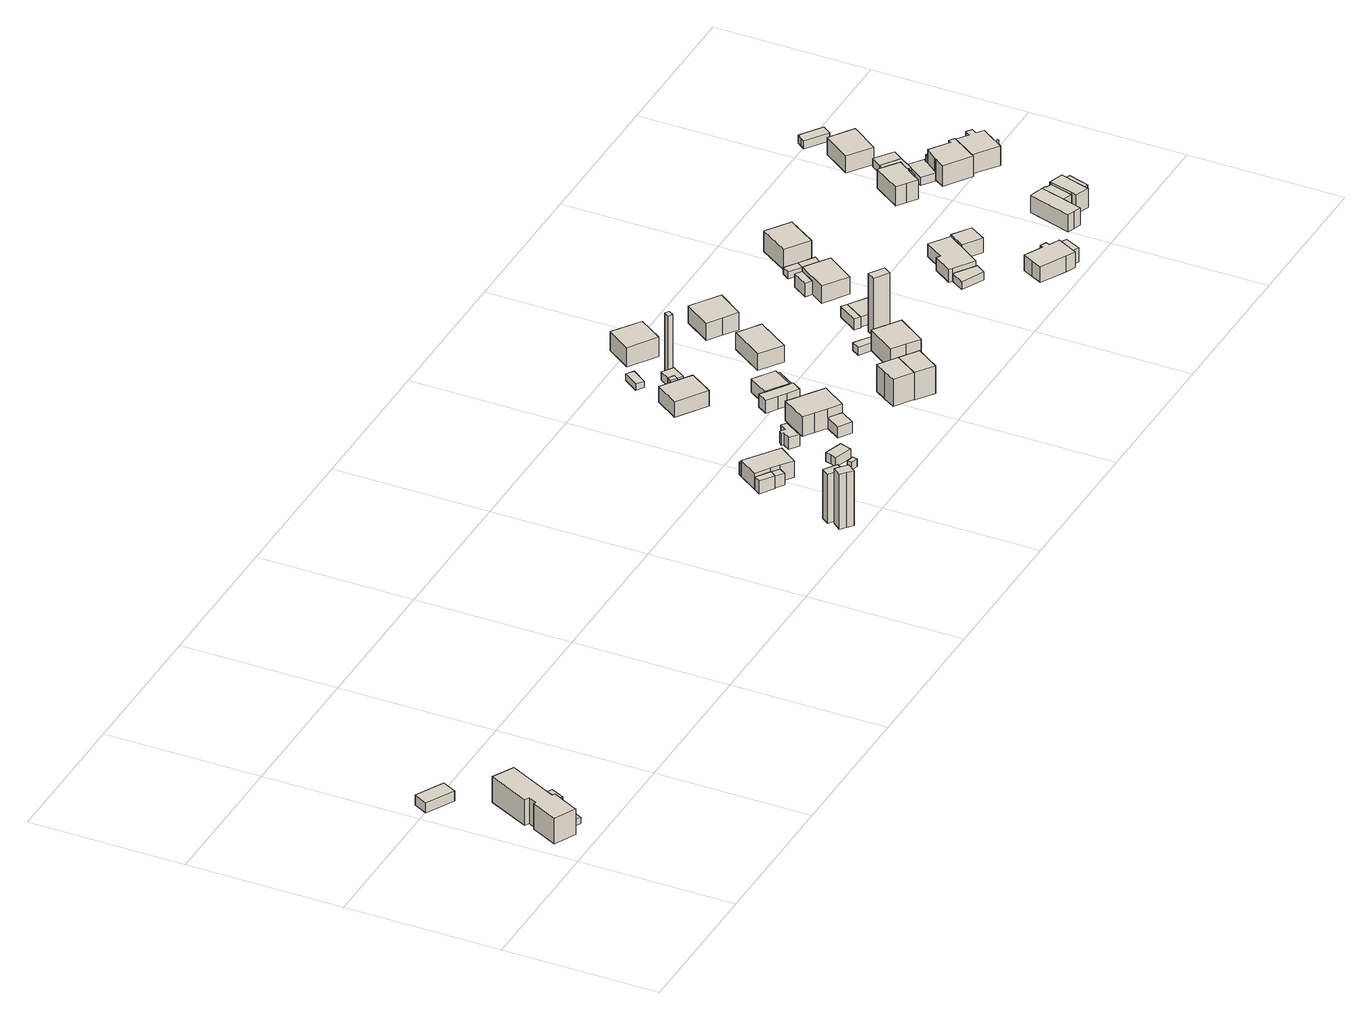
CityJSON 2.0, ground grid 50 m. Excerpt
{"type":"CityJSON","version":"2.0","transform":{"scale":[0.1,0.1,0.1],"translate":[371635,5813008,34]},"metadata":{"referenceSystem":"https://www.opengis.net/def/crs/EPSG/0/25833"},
"CityObjects":{
"building1":{"type":"Building","attributes":{"Gemeindeschluessel":"11000005","BezugspunktDach":"2200","function":"31001_2074","measuredHeight":2.04,"storeysAboveGround":1},"address":[{"country":"Germany","locality":"Berlin","thoroughfareNumber":"111 (6)","thoroughfareName":"Krampnitzer Weg"}],"geometry":[{"type":"Solid","lod":"1","boundaries":[[[[0,1,2,3]],[[4,5,6,7]],[[4,7,3,2]],[[5,4,2,1]],[[6,5,1,0]],[[7,6,0,3]]]]}]},
"building2":{"type":"Building","attributes":{"Gemeindeschluessel":"11000005","BezugspunktDach":"2200","function":"31001_2074","measuredHeight":4.24,"storeysAboveGround":1},"address":[{"country":"Germany","locality":"Berlin","thoroughfareNumber":"111 (7)","thoroughfareName":"Krampnitzer Weg"}],"geometry":[{"type":"Solid","lod":"1","boundaries":[[[[8,9,10,11]],[[12,13,14,15]],[[12,15,11,10]],[[13,12,10,9]],[[14,13,9,8]],[[15,14,8,11]]]]}]},
"building3":{"type":"Building","attributes":{"Gemeindeschluessel":"11000005","BezugspunktDach":"2200","function":"31001_2074","measuredHeight":8.88,"storeysAboveGround":2},"address":[{"country":"Germany","locality":"Berlin","thoroughfareNumber":"111 (4)","thoroughfareName":"Krampnitzer Weg"}],"geometry":[{"type":"Solid","lod":"1","boundaries":[[[[16,17,18,19,20,21,22,23,24,25,26,27,28]],[[29,30,31,32,33,34,35,36,37,38,39,40,41]],[[29,41,28,27]],[[30,29,27,26]],[[31,30,26,25]],[[32,31,25,24]],[[33,32,24,23]],[[34,33,23,22]],[[35,34,22,21]],[[36,35,21,20]],[[37,36,20,19]],[[38,37,19,18]],[[39,38,18,17]],[[40,39,17,16]],[[41,40,16,28]]]]}]},
"building4":{"type":"Building","attributes":{"Gemeindeschluessel":"11000005","BezugspunktDach":"2200","function":"31001_2074","measuredHeight":4.61,"storeysAboveGround":1},"address":[{"country":"Germany","locality":"Berlin","thoroughfareNumber":"111 (5)","thoroughfareName":"Krampnitzer Weg"}],"geometry":[{"type":"Solid","lod":"1","boundaries":[[[[42,43,44,45,46,47]],[[48,49,5,4,50,51]],[[48,51,47,46]],[[49,48,46,45]],[[5,49,45,44]],[[4,5,44,43]],[[50,4,43,42]],[[51,50,42,47]]]]}]},
"building5":{"type":"Building","attributes":{"Gemeindeschluessel":"11000005","BezugspunktDach":"2200","function":"51009_1611","measuredHeight":19.29,"storeysAboveGround":0},"address":[{"country":"Germany","locality":"Berlin"}],"geometry":[{"type":"Solid","lod":"1","boundaries":[[[[52,53,54,55,56,57]],[[58,59,60,61,62,63]],[[58,63,57,56]],[[59,58,56,55]],[[60,59,55,54]],[[61,60,54,53]],[[62,61,53,52]],[[63,62,52,57]]]]}]},
"building6":{"type":"Building","attributes":{"Gemeindeschluessel":"11000005","BezugspunktDach":"2200","function":"31001_2463","measuredHeight":16.76,"storeysAboveGround":1},"address":[{"country":"Germany","locality":"Berlin","thoroughfareNumber":"26D (1)","thoroughfareName":"Schauensteiner Weg"}],"geometry":[{"type":"Solid","lod":"1","boundaries":[[[[64,65,66,67]],[[68,69,70,71]],[[68,71,67,66]],[[69,68,66,65]],[[70,69,65,64]],[[71,70,64,67]]]]}]},
"building7":{"type":"Building","attributes":{"Gemeindeschluessel":"11000005","BezugspunktDach":"2200","function":"51009_1610","measuredHeight":4.07,"storeysAboveGround":0},"address":[{"country":"Germany","locality":"Berlin"}],"geometry":[{"type":"Solid","lod":"1","boundaries":[[[[72,73,74,75]],[[76,77,78,79]],[[76,79,75,74]],[[77,76,74,73]],[[78,77,73,72]],[[79,78,72,75]]]]}]},
"building8":{"type":"Building","attributes":{"Gemeindeschluessel":"11000005","function":"31001_1010"},"address":[{"country":"Germany","locality":"Berlin","thoroughfareNumber":"26D","thoroughfareName":"Schauensteiner Weg"}],"children":["building8-1","building8-2","building8-3"]},
"building8-1":{"type":"BuildingPart","attributes":{"BezugspunktDach":"2200","measuredHeight":6.66,"storeysAboveGround":1},"parents":["building8"],"geometry":[{"type":"MultiSurface","lod":"1","boundaries":[[[80,81,82,83,84,85,86]],[[87,88,89,90,91,92,93]],[[87,93,86,85]],[[94,95,85,84]],[[89,88,84,83]],[[90,89,83,82]],[[91,90,82,81]],[[92,91,81,80]],[[96,97,98,92,80,86]],[[99,88,87,95,94]],[[93,92,98,97,96]]]}]},
"building8-2":{"type":"BuildingPart","attributes":{"BezugspunktDach":"2200","measuredHeight":4.37,"storeysAboveGround":1},"parents":["building8"],"geometry":[{"type":"Solid","lod":"1","boundaries":[[[[94,100,101,95]],[[102,103,88,87]],[[102,87,95,101]],[[103,102,101,100]],[[88,103,100,94]],[[95,87,88,94]]]]}]},
"building8-3":{"type":"BuildingPart","attributes":{"BezugspunktDach":"2200","measuredHeight":4.37,"storeysAboveGround":1},"parents":["building8"],"geometry":[{"type":"MultiSurface","lod":"1","boundaries":[[[104,98,97,105]],[[93,92,106,107]],[[93,107,105,97]],[[106,92,98,104]],[[107,106,104,105]],[[108,92,93,97,98]]]}]},
"building9":{"type":"Building","attributes":{"Gemeindeschluessel":"11000005","BezugspunktDach":"2200","function":"31001_1000","measuredHeight":2.51,"storeysAboveGround":1},"address":[{"country":"Germany","locality":"Berlin","thoroughfareNumber":"22 (3)","thoroughfareName":"Wublitzweg"}],"geometry":[{"type":"Solid","lod":"1","boundaries":[[[[109,110,111,112]],[[113,114,115,116]],[[113,116,112,111]],[[114,113,111,110]],[[115,114,110,109]],[[116,115,109,112]]]]}]},
"building10":{"type":"Building","attributes":{"Gemeindeschluessel":"11000005","BezugspunktDach":"2200","function":"31001_2463","measuredHeight":3.26,"storeysAboveGround":1},"address":[{"country":"Germany","locality":"Berlin","thoroughfareNumber":"18 (1)","thoroughfareName":"Wublitzweg"}],"geometry":[{"type":"Solid","lod":"1","boundaries":[[[[117,118,119,120,121,122]],[[123,124,125,126,127,128]],[[123,128,122,121]],[[124,123,121,120]],[[125,124,120,119]],[[126,125,119,118]],[[127,126,118,117]],[[128,127,117,122]]]]}]},
"building11":{"type":"Building","attributes":{"Gemeindeschluessel":"11000005","BezugspunktDach":"2200","function":"31001_1000","measuredHeight":4.08,"storeysAboveGround":1},"address":[{"country":"Germany","locality":"Berlin","thoroughfareNumber":"18 (2)","thoroughfareName":"Wublitzweg"}],"geometry":[{"type":"Solid","lod":"1","boundaries":[[[[129,130,131,132,133,134,135,136,137,138]],[[139,140,141,142,143,144,145,146,147,148]],[[139,148,138,137]],[[140,139,137,136]],[[141,140,136,135]],[[142,141,135,134]],[[143,142,134,133]],[[144,143,133,132]],[[145,144,132,131]],[[146,145,131,130]],[[147,146,130,129]],[[148,147,129,138]]]]}]},
"building12":{"type":"Building","attributes":{"Gemeindeschluessel":"11000005","function":"31001_1010"},"address":[{"country":"Germany","locality":"Berlin","thoroughfareNumber":"18","thoroughfareName":"Wublitzweg"}],"children":["building12-1","building12-2"]},
"building12-1":{"type":"BuildingPart","attributes":{"BezugspunktDach":"2200","measuredHeight":6.77,"storeysAboveGround":1},"parents":["building12"],"geometry":[{"type":"MultiSurface","lod":"1","boundaries":[[[149,150,151,152,153,154,155,156,157]],[[158,159,160,161,162,163,164,165,166]],[[158,166,157,156]],[[159,158,156,155]],[[160,159,155,154]],[[161,160,154,153]],[[162,161,153,152]],[[163,162,152,151]],[[167,168,169,151,150]],[[165,164,150,149]],[[166,165,149,157]],[[164,170,168,167]],[[170,163,169,168]]]}]},
"building12-2":{"type":"BuildingPart","attributes":{"BezugspunktDach":"2200","measuredHeight":4.18,"storeysAboveGround":1},"parents":["building12"],"geometry":[{"type":"Solid","lod":"1","boundaries":[[[[171,169,168,167,172]],[[164,170,163,173,174]],[[164,174,172,167]],[[173,163,169,171]],[[174,173,171,172]],[[170,164,167,168]],[[163,170,168,169]]]]}]},
"building13":{"type":"Building","attributes":{"Gemeindeschluessel":"11000005","BezugspunktDach":"2200","function":"51009_1611","measuredHeight":3,"storeysAboveGround":0},"address":[{"country":"Germany","locality":"Berlin"}],"geometry":[{"type":"Solid","lod":"1","boundaries":[[[[175,176,177,178,179]],[[180,181,182,183,184]],[[180,184,179,178]],[[181,180,178,177]],[[182,181,177,176]],[[183,182,176,175]],[[184,183,175,179]]]]}]},
"building14":{"type":"Building","attributes":{"Gemeindeschluessel":"11000005","BezugspunktDach":"2200","function":"31001_1010","measuredHeight":6.33,"storeysAboveGround":1},"address":[{"country":"Germany","locality":"Berlin","thoroughfareNumber":"26E","thoroughfareName":"Schauensteiner Weg"}],"geometry":[{"type":"Solid","lod":"1","boundaries":[[[[185,186,187,188]],[[189,190,191,192]],[[189,192,188,187]],[[190,189,187,186]],[[191,190,186,185]],[[192,191,185,188]]]]}]},
"building15":{"type":"Building","attributes":{"Gemeindeschluessel":"11000005","function":"31001_1010"},"address":[{"country":"Germany","locality":"Berlin","thoroughfareNumber":"16A","thoroughfareName":"Wublitzweg"}],"children":["building15-1","building15-2"]},
"building15-1":{"type":"BuildingPart","attributes":{"BezugspunktDach":"2200","measuredHeight":5.66,"storeysAboveGround":1},"parents":["building15"],"geometry":[{"type":"MultiSurface","lod":"1","boundaries":[[[193,194,195,196,197]],[[198,199,200,201,202]],[[198,202,197,196]],[[199,198,196,195]],[[200,199,195,194]],[[203,204,205,200,194,193]],[[206,207,208,207,203,201,193,197]],[[201,209,204,203]],[[209,200,205,204]],[[202,208,207,206]],[[201,203,207,208,210]]]}]},
"building15-2":{"type":"BuildingPart","attributes":{"BezugspunktDach":"2200","measuredHeight":5.5,"storeysAboveGround":1},"parents":["building15"],"geometry":[{"type":"MultiSurface","lod":"1","boundaries":[[[211,212,213,214,205,204,207,215,216]],[[217,208,209,200,218,219,220,221,222]],[[217,222,216,215]],[[217,215,206,202]],[[218,200,205,214]],[[219,218,214,213]],[[220,219,213,212]],[[221,220,212,211]],[[222,221,211,216]],[[208,202,206,207]],[[209,201,203,204]],[[208,207,203,201]],[[200,223,209,204,205]]]}]},
"building16":{"type":"Building","attributes":{"Gemeindeschluessel":"11000005","BezugspunktDach":"2200","function":"31001_2463","measuredHeight":2.2,"storeysAboveGround":1},"address":[{"country":"Germany","locality":"Berlin","thoroughfareNumber":"26E (3)","thoroughfareName":"Schauensteiner Weg"}],"geometry":[{"type":"Solid","lod":"1","boundaries":[[[[224,225,226,227]],[[228,229,230,231]],[[228,231,227,226]],[[229,228,226,225]],[[230,229,225,224]],[[231,230,224,227]]]]}]},
"building17":{"type":"Building","attributes":{"Gemeindeschluessel":"11000005","BezugspunktDach":"2200","function":"51009_1610","measuredHeight":2.77,"storeysAboveGround":0},"address":[{"country":"Germany","locality":"Berlin"}],"geometry":[{"type":"Solid","lod":"1","boundaries":[[[[232,233,234,235,236,237]],[[238,239,240,241,242,243]],[[238,243,237,236]],[[239,238,236,235]],[[240,239,235,234]],[[241,240,234,233]],[[242,241,233,232]],[[243,242,232,237]]]]}]},
"building18":{"type":"Building","attributes":{"Gemeindeschluessel":"11000005","BezugspunktDach":"2200","function":"51009_1610","measuredHeight":3.6,"storeysAboveGround":0},"address":[{"country":"Germany","locality":"Berlin"}],"geometry":[{"type":"Solid","lod":"1","boundaries":[[[[244,245,246,247]],[[199,248,218,200]],[[199,200,247,246]],[[248,199,246,245]],[[218,248,245,244]],[[200,218,244,247]]]]}]},
"building19":{"type":"Building","attributes":{"Gemeindeschluessel":"11000005","BezugspunktDach":"2200","function":"31001_1000","measuredHeight":2.81,"storeysAboveGround":1},"address":[{"country":"Germany","locality":"Berlin","thoroughfareNumber":"26E (1)","thoroughfareName":"Schauensteiner Weg"}],"geometry":[{"type":"Solid","lod":"1","boundaries":[[[[235,234,249,250,251,252,253,236]],[[254,255,256,257,258,240,239,238]],[[254,238,236,253]],[[255,254,253,252]],[[256,255,252,251]],[[257,256,251,250]],[[258,257,250,249]],[[240,258,249,234]],[[239,240,234,235]],[[238,239,235,236]]]]}]},
"building20":{"type":"Building","attributes":{"Gemeindeschluessel":"11000005","BezugspunktDach":"2200","function":"31001_1010","measuredHeight":11.11,"storeysAboveGround":2},"address":[{"country":"Germany","locality":"Berlin","thoroughfareNumber":"18B","thoroughfareName":"Wublitzweg"}],"geometry":[{"type":"Solid","lod":"1","boundaries":[[[[259,260,261,262,263,264]],[[265,266,267,268,269,270]],[[265,270,264,263]],[[266,265,263,262]],[[267,266,262,261]],[[268,267,261,260]],[[269,268,260,259]],[[270,269,259,264]]]]}]},
"building21":{"type":"Building","attributes":{"Gemeindeschluessel":"11000005","BezugspunktDach":"2200","function":"31001_1000","measuredHeight":21.17,"storeysAboveGround":1},"address":[{"country":"Germany","locality":"Berlin","thoroughfareNumber":"26E (2)","thoroughfareName":"Schauensteiner Weg"}],"geometry":[{"type":"Solid","lod":"1","boundaries":[[[[271,272,273,274]],[[275,276,256,255]],[[275,255,274,273]],[[276,275,273,272]],[[256,276,272,271]],[[255,256,271,274]]]]}]},
"building22":{"type":"Building","attributes":{"Gemeindeschluessel":"11000005","BezugspunktDach":"2200","function":"31001_1010","measuredHeight":11.18,"storeysAboveGround":2},"address":[{"country":"Germany","locality":"Berlin","thoroughfareNumber":"18A","thoroughfareName":"Wublitzweg"}],"geometry":[{"type":"Solid","lod":"1","boundaries":[[[[277,278,279,261,259]],[[280,281,282,283,284]],[[280,284,259,261]],[[281,280,261,279]],[[282,281,279,278]],[[283,282,278,277]],[[284,283,277,259]]]]}]},
"building23":{"type":"Building","attributes":{"Gemeindeschluessel":"11000005","BezugspunktDach":"2200","function":"31001_1010","measuredHeight":8.99,"storeysAboveGround":1},"address":[{"country":"Germany","locality":"Berlin","thoroughfareNumber":"12B","thoroughfareName":"Wublitzweg"}],"geometry":[{"type":"Solid","lod":"1","boundaries":[[[[285,286,287,288,289]],[[290,291,292,293,294]],[[290,294,289,288]],[[291,290,288,287]],[[292,291,287,286]],[[293,292,286,285]],[[294,293,285,289]]]]}]},
"building24":{"type":"Building","attributes":{"Gemeindeschluessel":"11000005","BezugspunktDach":"2200","function":"31001_1010","measuredHeight":8.12,"storeysAboveGround":1},"address":[{"country":"Germany","locality":"Berlin","thoroughfareNumber":"14A","thoroughfareName":"Wublitzweg"}],"geometry":[{"type":"Solid","lod":"1","boundaries":[[[[295,296,297,298,299]],[[300,301,302,303,304]],[[300,304,299,298]],[[301,300,298,297]],[[302,301,297,296]],[[303,302,296,295]],[[304,303,295,299]]]]}]},
"building25":{"type":"Building","attributes":{"Gemeindeschluessel":"11000005","BezugspunktDach":"2200","function":"31001_1010","measuredHeight":9.14,"storeysAboveGround":1},"address":[{"country":"Germany","locality":"Berlin","thoroughfareNumber":"16","thoroughfareName":"Wublitzweg"}],"geometry":[{"type":"Solid","lod":"1","boundaries":[[[[305,306,307,308,309,310,311]],[[312,313,314,315,316,317,318]],[[312,318,311,310]],[[313,312,310,309]],[[314,313,309,308]],[[315,314,308,307]],[[316,315,307,306]],[[317,316,306,305]],[[318,317,305,311]]]]}]},
"building26":{"type":"Building","attributes":{"Gemeindeschluessel":"11000005","BezugspunktDach":"2200","function":"31001_2463","measuredHeight":2.73,"storeysAboveGround":1},"address":[{"country":"Germany","locality":"Berlin","thoroughfareNumber":"16 (1)","thoroughfareName":"Wublitzweg"}],"geometry":[{"type":"Solid","lod":"1","boundaries":[[[[319,320,321,322,323]],[[324,325,326,327,328]],[[324,328,323,322]],[[325,324,322,321]],[[326,325,321,320]],[[327,326,320,319]],[[328,327,319,323]]]]}]},
"building27":{"type":"Building","attributes":{"Gemeindeschluessel":"11000005","BezugspunktDach":"2200","function":"31001_1010","measuredHeight":8.59,"storeysAboveGround":1},"address":[{"country":"Germany","locality":"Berlin","thoroughfareNumber":"12A","thoroughfareName":"Wublitzweg"}],"geometry":[{"type":"Solid","lod":"1","boundaries":[[[[329,330,331,332,333,334]],[[335,336,337,338,339,340]],[[335,340,334,333]],[[336,335,333,332]],[[337,336,332,331]],[[338,337,331,330]],[[339,338,330,329]],[[340,339,329,334]]]]}]},
"building28":{"type":"Building","attributes":{"Gemeindeschluessel":"11000005","BezugspunktDach":"2200","function":"31001_2463","measuredHeight":19.91,"storeysAboveGround":1},"address":[{"country":"Germany","locality":"Berlin","thoroughfareNumber":"14 (1)","thoroughfareName":"Wublitzweg"}],"geometry":[{"type":"Solid","lod":"1","boundaries":[[[[341,342,343,344]],[[345,346,347,348]],[[345,348,344,343]],[[346,345,343,342]],[[347,346,342,341]],[[348,347,341,344]]]]}]},
"building29":{"type":"Building","attributes":{"Gemeindeschluessel":"11000005","BezugspunktDach":"2200","function":"51009_1610","measuredHeight":4.61,"storeysAboveGround":0},"address":[{"country":"Germany","locality":"Berlin"}],"geometry":[{"type":"Solid","lod":"1","boundaries":[[[[349,350,351,352]],[[353,354,355,356]],[[353,356,352,351]],[[354,353,351,350]],[[355,354,350,349]],[[356,355,349,352]]]]}]},
"building30":{"type":"Building","attributes":{"Gemeindeschluessel":"11000005","BezugspunktDach":"2200","function":"31001_1010","measuredHeight":4.44,"storeysAboveGround":1},"address":[{"country":"Germany","locality":"Berlin","thoroughfareNumber":"14","thoroughfareName":"Wublitzweg"}],"geometry":[{"type":"Solid","lod":"1","boundaries":[[[[357,358,350,359,349]],[[360,361,362,363,364]],[[360,364,349,359]],[[361,360,359,350]],[[362,361,350,358]],[[363,362,358,357]],[[364,363,357,349]]]]}]},
"building31":{"type":"Building","attributes":{"Gemeindeschluessel":"11000005","function":"31001_1010"},"address":[{"country":"Germany","locality":"Berlin","thoroughfareNumber":"12","thoroughfareName":"Wublitzweg"}],"children":["building31-1","building31-2"]},
"building31-1":{"type":"BuildingPart","attributes":{"BezugspunktDach":"2200","measuredHeight":7.41,"storeysAboveGround":1},"parents":["building31"],"geometry":[{"type":"Solid","lod":"1","boundaries":[[[[365,366,367,368,369]],[[370,371,372,373,374]],[[370,374,369,368],[375,370,376,377]],[[371,370,368,367]],[[372,371,367,366]],[[373,372,366,365]],[[374,373,365,369]],[[376,370,375,377]]]]}]},
"building31-2":{"type":"BuildingPart","attributes":{"BezugspunktDach":"2200","measuredHeight":4.63,"storeysAboveGround":1},"parents":["building31"],"geometry":[{"type":"Solid","lod":"1","boundaries":[[[[377,376,378,379]],[[380,370,375,381]],[[380,381,379,378]],[[370,380,378,376]],[[381,375,377,379]],[[375,370,376,377]]]]}]},
"building32":{"type":"Building","attributes":{"Gemeindeschluessel":"11000005","BezugspunktDach":"2200","function":"51009_1611","measuredHeight":2.24,"storeysAboveGround":0},"address":[{"country":"Germany","locality":"Berlin"}],"geometry":[{"type":"Solid","lod":"1","boundaries":[[[[382,383,384,385]],[[386,387,388,389]],[[386,389,385,384]],[[387,386,384,383]],[[388,387,383,382]],[[389,388,382,385]]]]}]},
"building33":{"type":"Building","attributes":{"Gemeindeschluessel":"11000005","BezugspunktDach":"2200","function":"31001_2463","measuredHeight":2.7,"storeysAboveGround":1},"address":[{"country":"Germany","locality":"Berlin","thoroughfareNumber":"11 (1)","thoroughfareName":"Wublitzweg"}],"geometry":[{"type":"Solid","lod":"1","boundaries":[[[[390,391,392,393,394]],[[395,396,397,398,399]],[[395,399,394,393]],[[396,395,393,392]],[[397,396,392,391]],[[398,397,391,390]],[[399,398,390,394]]]]}]},
"building34":{"type":"Building","attributes":{"Gemeindeschluessel":"11000005","BezugspunktDach":"2200","function":"31001_2463","measuredHeight":2.33,"storeysAboveGround":1},"address":[{"country":"Germany","locality":"Berlin","thoroughfareNumber":"10 (1)","thoroughfareName":"Wublitzweg"}],"geometry":[{"type":"Solid","lod":"1","boundaries":[[[[400,401,383,382,402]],[[403,404,405,406,407]],[[403,407,402,382]],[[404,403,382,383]],[[405,404,383,401]],[[406,405,401,400]],[[407,406,400,402]]]]}]},
"building35":{"type":"Building","attributes":{"Gemeindeschluessel":"11000005","BezugspunktDach":"2200","function":"31001_1010","measuredHeight":9.64,"storeysAboveGround":1},"address":[{"country":"Germany","locality":"Berlin","thoroughfareNumber":"10","thoroughfareName":"Wublitzweg"}],"geometry":[{"type":"Solid","lod":"1","boundaries":[[[[408,409,410,411,412]],[[413,414,415,416,417]],[[413,417,412,411]],[[414,413,411,410]],[[415,414,410,409]],[[416,415,409,408]],[[417,416,408,412]]]]}]},
"building36":{"type":"Building","attributes":{"Gemeindeschluessel":"11000005","function":"31001_1010"},"address":[{"country":"Germany","locality":"Berlin","thoroughfareNumber":"11","thoroughfareName":"Wublitzweg"}],"children":["building36-1","building36-2"]},
"building36-1":{"type":"BuildingPart","attributes":{"BezugspunktDach":"2200","measuredHeight":5.25,"storeysAboveGround":1},"parents":["building36"],"geometry":[{"type":"Solid","lod":"1","boundaries":[[[[418,419,420,421,422,423,424,425]],[[426,427,428,429,430,431,432,433]],[[426,433,425,424]],[[427,426,424,423]],[[428,427,423,422]],[[429,428,422,421]],[[431,430,420,419]],[[432,431,419,418]],[[433,432,418,425]],[[430,429,421,420]]]]}]},
"building36-2":{"type":"BuildingPart","attributes":{"BezugspunktDach":"2200","measuredHeight":5.33,"storeysAboveGround":1},"parents":["building36"],"geometry":[{"type":"MultiSurface","lod":"1","boundaries":[[[434,435,436,437]],[[429,438,439,430]],[[421,420,430,437,436]],[[438,429,436,435]],[[439,438,435,434]],[[430,439,434,437]],[[440,429,430,420,421]]]}]},
"building37":{"type":"Building","attributes":{"Gemeindeschluessel":"11000005","function":"31001_1010"},"address":[{"country":"Germany","locality":"Berlin","thoroughfareNumber":"13","thoroughfareName":"Wublitzweg"}],"children":["building37-1","building37-2"]},
"building37-1":{"type":"BuildingPart","attributes":{"BezugspunktDach":"2200","measuredHeight":6.39,"storeysAboveGround":1},"parents":["building37"],"geometry":[{"type":"MultiSurface","lod":"1","boundaries":[[[441,442,443,444,445,446,447,448,449,450,451,452,453]],[[454,455,456,457,458,459,460,461,462,463,464,465,466]],[[454,466,453,452]],[[455,454,452,451]],[[456,455,451,450]],[[457,456,450,449]],[[458,457,449,448]],[[459,458,448,447]],[[460,459,447,446]],[[461,460,446,445]],[[467,468,469,461,445,444]],[[470,467,462,444,443]],[[464,463,443,442]],[[465,464,442,441]],[[466,465,441,453]],[[462,469,468,467]],[[463,471,462,467,470]]]}]},
"building37-2":{"type":"BuildingPart","attributes":{"BezugspunktDach":"2200","measuredHeight":4.79,"storeysAboveGround":1},"parents":["building37"],"geometry":[{"type":"MultiSurface","lod":"1","boundaries":[[[472,473,468,470]],[[469,474,475,463]],[[474,469,468,473]],[[475,474,473,472]],[[463,475,472,470]],[[469,462,467,468]],[[463,470,467,462]]]}]},
"building38":{"type":"Building","attributes":{"Gemeindeschluessel":"11000005","BezugspunktDach":"2200","function":"51009_1610","measuredHeight":3,"storeysAboveGround":0},"address":[{"country":"Germany","locality":"Berlin"}],"geometry":[{"type":"Solid","lod":"1","boundaries":[[[[476,477,478,479]],[[458,480,460,459]],[[458,459,479,478]],[[480,458,478,477]],[[460,480,477,476]],[[459,460,476,479]]]]}]},
"building39":{"type":"Building","attributes":{"Gemeindeschluessel":"11000005","function":"31001_1010"},"address":[{"country":"Germany","locality":"Berlin","thoroughfareNumber":"4","thoroughfareName":"Straße 153"}],"children":["building39-1","building39-2","building39-3"]},
"building39-1":{"type":"BuildingPart","attributes":{"BezugspunktDach":"2200","measuredHeight":6.71,"storeysAboveGround":1},"parents":["building39"],"geometry":[{"type":"MultiSurface","lod":"1","boundaries":[[[481,482,483,484,485,486,487]],[[488,489,490,491,492,493,494]],[[488,494,487,486]],[[489,488,486,485]],[[490,489,485,484]],[[495,496,497,496,498,484,483]],[[492,491,483,482]],[[493,492,482,481]],[[494,493,481,487]],[[491,497,496,495]],[[490,498,496,497]]]}]},
"building39-2":{"type":"BuildingPart","attributes":{"BezugspunktDach":"2200","measuredHeight":6.71,"storeysAboveGround":1},"parents":["building39"],"geometry":[{"type":"MultiSurface","lod":"1","boundaries":[[[499,500,501,502,503,498,496,495]],[[497,490,504,505,506,507,508,491]],[[504,490,498,503]],[[505,504,503,502]],[[506,505,502,501]],[[507,506,501,500]],[[508,507,500,499]],[[491,508,499,495]],[[497,491,495,496]],[[490,509,497,496,498]]]}]},
"building39-3":{"type":"BuildingPart","attributes":{"BezugspunktDach":"2200","measuredHeight":8.17,"storeysAboveGround":1},"parents":["building39"],"geometry":[{"type":"Solid","lod":"1","boundaries":[[[[510,511,512,513,514,515,516,517,518]],[[508,506,519,520,521,522,523,524,525]],[[508,525,518,517]],[[506,508,517,516]],[[519,506,516,515]],[[520,519,515,514]],[[521,520,514,513]],[[522,521,513,512]],[[523,522,512,511]],[[524,523,511,510]],[[525,524,510,518]]]]}]},
"building40":{"type":"Building","attributes":{"Gemeindeschluessel":"11000005","BezugspunktDach":"2200","function":"31001_1010","measuredHeight":7.6,"storeysAboveGround":2},"address":[{"country":"Germany","locality":"Berlin","thoroughfareNumber":"1","thoroughfareName":"Straße 153"}],"geometry":[{"type":"Solid","lod":"1","boundaries":[[[[526,527,528,529,530,531,532,533,534,535]],[[536,537,538,539,540,541,542,543,544,545]],[[536,545,535,534]],[[537,536,534,533]],[[538,537,533,532]],[[539,538,532,531]],[[540,539,531,530]],[[541,540,530,529]],[[542,541,529,528]],[[543,542,528,527]],[[544,543,527,526]],[[545,544,526,535]]]]}]},
"building41":{"type":"Building","attributes":{"Gemeindeschluessel":"11000005","BezugspunktDach":"2200","function":"31001_1000","measuredHeight":5.01,"storeysAboveGround":1},"address":[{"country":"Germany","locality":"Berlin","thoroughfareNumber":"1 (2)","thoroughfareName":"Straße 153"}],"geometry":[{"type":"Solid","lod":"1","boundaries":[[[[546,547,548,549,550,551]],[[541,540,539,552,553,542]],[[541,542,551,550]],[[540,541,550,549]],[[539,540,549,548]],[[552,539,548,547]],[[553,552,547,546]],[[542,553,546,551]]]]}]},
"building42":{"type":"Building","attributes":{"Gemeindeschluessel":"11000005","BezugspunktDach":"2200","function":"31001_2463","measuredHeight":3.02,"storeysAboveGround":1},"address":[{"country":"Germany","locality":"Berlin","thoroughfareNumber":"4 (1)","thoroughfareName":"Straße 153"}],"geometry":[{"type":"Solid","lod":"1","boundaries":[[[[554,555,556,557,558,559]],[[560,561,562,563,564,565]],[[560,565,559,558]],[[561,560,558,557]],[[562,561,557,556]],[[563,562,556,555]],[[564,563,555,554]],[[565,564,554,559]]]]}]},
"building43":{"type":"Building","attributes":{"Gemeindeschluessel":"11000005","BezugspunktDach":"2200","function":"31001_2463","measuredHeight":2.82,"storeysAboveGround":1},"address":[{"country":"Germany","locality":"Berlin","thoroughfareNumber":"1 (1)","thoroughfareName":"Straße 153"}],"geometry":[{"type":"Solid","lod":"1","boundaries":[[[[566,567,568,569,570]],[[571,572,573,574,575]],[[571,575,570,569]],[[572,571,569,568]],[[573,572,568,567]],[[574,573,567,566]],[[575,574,566,570]]]]}]},
"building44":{"type":"Building","attributes":{"Gemeindeschluessel":"11000005","BezugspunktDach":"2200","function":"31001_2463","measuredHeight":2.75,"storeysAboveGround":1},"address":[{"country":"Germany","locality":"Berlin","thoroughfareNumber":"3 (1)","thoroughfareName":"Straße 153"}],"geometry":[{"type":"Solid","lod":"1","boundaries":[[[[576,577,578,579,580,567,566,581]],[[574,573,582,583,584,585,586,587]],[[574,587,581,566]],[[573,574,566,567]],[[582,573,567,580]],[[583,582,580,579]],[[584,583,579,578]],[[585,584,578,577]],[[586,585,577,576]],[[587,586,576,581]]]]}]},
"building45":{"type":"Building","attributes":{"Gemeindeschluessel":"11000005","BezugspunktDach":"2200","function":"31001_1010","measuredHeight":8.6,"storeysAboveGround":1},"address":[{"country":"Germany","locality":"Berlin","thoroughfareNumber":"3","thoroughfareName":"Straße 153"}],"geometry":[{"type":"Solid","lod":"1","boundaries":[[[[588,589,590,591,592,593,594,595,596,597,598]],[[599,600,601,602,603,604,605,606,607,608,609]],[[599,609,598,597]],[[600,599,597,596]],[[601,600,596,595]],[[602,601,595,594]],[[603,602,594,593]],[[604,603,593,592]],[[605,604,592,591]],[[606,605,591,590]],[[607,606,590,589]],[[608,607,589,588]],[[609,608,588,598]]]]}]},
"building46":{"type":"Building","attributes":{"Gemeindeschluessel":"11000005","BezugspunktDach":"2200","function":"31001_2463","measuredHeight":2.75,"storeysAboveGround":1},"address":[{"country":"Germany","locality":"Berlin","thoroughfareNumber":"7 (1)","thoroughfareName":"Wublitzweg"}],"geometry":[{"type":"Solid","lod":"1","boundaries":[[[[568,610,611,569]],[[612,613,572,571]],[[612,571,569,611]],[[613,612,611,610]],[[572,613,610,568]],[[571,572,568,569]]]]}]},
"building47":{"type":"Building","attributes":{"Gemeindeschluessel":"11000005","BezugspunktDach":"2200","function":"31001_1010","measuredHeight":7.69,"storeysAboveGround":1},"address":[{"country":"Germany","locality":"Berlin","thoroughfareNumber":"7","thoroughfareName":"Wublitzweg"}],"geometry":[{"type":"Solid","lod":"1","boundaries":[[[[614,615,616,617]],[[618,619,620,621]],[[618,621,617,616]],[[619,618,616,615]],[[620,619,615,614]],[[621,620,614,617]]]]}]},
"building48":{"type":"Building","attributes":{"Gemeindeschluessel":"11000005","BezugspunktDach":"2200","function":"51009_1610","measuredHeight":6.91,"storeysAboveGround":0},"address":[{"country":"Germany","locality":"Berlin"}],"geometry":[{"type":"Solid","lod":"1","boundaries":[[[[622,623,624,625,626]],[[627,628,629,630,631]],[[627,631,626,625]],[[628,627,625,624]],[[629,628,624,623]],[[630,629,623,622]],[[631,630,622,626]]]]}]},
"building49":{"type":"Building","attributes":{"Gemeindeschluessel":"11000005","BezugspunktDach":"2200","function":"31001_1010","measuredHeight":8.37,"storeysAboveGround":1},"address":[{"country":"Germany","locality":"Berlin","thoroughfareNumber":"3A","thoroughfareName":"Straße 153"}],"geometry":[{"type":"Solid","lod":"1","boundaries":[[[[632,633,634,635,636,637,638,639,640,641,642,643,644,645,646,647]],[[648,649,650,651,652,653,654,655,656,657,658,659,660,661,662,663]],[[648,663,647,646]],[[649,648,646,645]],[[650,649,645,644]],[[651,650,644,643]],[[652,651,643,642]],[[653,652,642,641]],[[654,653,641,640]],[[655,654,640,639]],[[656,655,639,638]],[[657,656,638,637]],[[658,657,637,636]],[[659,658,636,635]],[[660,659,635,634]],[[661,660,634,633]],[[662,661,633,632]],[[663,662,632,647]]]]}]},
"building50":{"type":"Building","attributes":{"Gemeindeschluessel":"11000005","BezugspunktDach":"2200","function":"31001_2463","measuredHeight":3.14,"storeysAboveGround":1},"address":[{"country":"Germany","locality":"Berlin","thoroughfareNumber":"5B (1)","thoroughfareName":"Wublitzweg"}],"geometry":[{"type":"Solid","lod":"1","boundaries":[[[[664,665,666,667,668]],[[669,670,671,672,673]],[[669,673,668,667]],[[670,669,667,666]],[[671,670,666,665]],[[672,671,665,664]],[[673,672,664,668]]]]}]}
},
"vertices":[
[148,61,54],[186,137,54],[165,148,54],[126,72,54],[165,148,33],[186,137,33],[148,61,33],[126,72,33],
[97,436,66],[120,481,66],[30,528,66],[7,483,66],[30,528,31],[120,481,31],[97,436,31],[7,483,31],
[123,65,96],[126,72,96],[165,148,96],[167,152,96],[158,157,96],[177,195,96],[238,316,96],[169,351,96],[102,216,96],[116,209,96],[103,182,96],[97,185,96],[54,100,96],[97,185,8],[103,182,8],[116,209,8],[102,216,8],[169,351,8],[238,316,8],[177,195,8],[158,157,8],[167,152,8],[165,148,8],[126,72,8],[123,65,8],[54,100,8],
[167,152,79],[165,148,79],[186,137,79],[207,180,79],[177,195,79],[158,157,79],[177,195,33],[207,180,33],[167,152,33],[158,157,33],
[1802,17,247],[1820,2,247],[1841,29,247],[1823,44,247],[1805,58,247],[1784,31,247],[1805,58,59],[1823,44,59],[1841,29,59],[1820,2,59],[1802,17,59],[1784,31,59],
[1844,48,222],[1861,74,222],[1821,101,222],[1803,77,222],[1821,101,54],[1861,74,54],[1844,48,54],[1803,77,54],
[1950,284,76],[1965,306,76],[1940,323,76],[1926,302,76],[1940,323,36],[1965,306,36],[1950,284,36],[1926,302,36],
[1940,323,89],[1965,306,89],[2002,279,89],[2046,340,89],[2004,370,89],[1939,416,89],[1896,353,89],[1939,416,33],[2004,370,33],[2046,340,33],[2002,279,33],[1965,306,33],[1940,323,33],[1896,353,33],[2004,370,77],[1939,416,77],[1896,353,42],[1896,353,77],[1940,323,77],[2004,370,59],
[2012,382,77],[1946,426,77],[1946,426,33],[2012,382,33],
[1926,302,77],[1882,332,77],[1926,302,33],[1882,332,33],[1940,323,66],
[2122,138,64],[2126,153,64],[2103,159,64],[2100,144,64],[2103,159,38],[2126,153,38],[2122,138,38],[2100,144,38],
[2162,177,62],[2169,196,62],[2175,215,62],[2117,234,62],[2111,215,62],[2104,196,62],[2111,215,31],[2117,234,31],[2175,215,31],[2169,196,31],[2162,177,31],[2104,196,31],
[2158,337,69],[2163,344,69],[2161,346,69],[2194,394,69],[2177,406,69],[2162,385,69],[2147,395,69],[2140,385,69],[2145,381,69],[2129,357,69],[2145,381,28],[2140,385,28],[2147,395,28],[2162,385,28],[2177,406,28],[2194,394,28],[2161,346,28],[2163,344,28],[2158,337,28],[2129,357,28],
[2240,328,95],[2275,304,95],[2315,277,95],[2368,355,95],[2330,381,95],[2293,406,95],[2287,410,95],[2258,430,95],[2205,352,95],[2258,430,28],[2287,410,28],[2293,406,28],[2330,381,28],[2368,355,28],[2315,277,28],[2275,304,28],[2240,328,28],[2205,352,28],[2275,304,66],[2295,291,66],[2315,277,66],[2295,291,28],
[2283,230,66],[2243,257,66],[2283,230,28],[2243,257,28],
[2293,406,57],[2330,381,57],[2349,410,57],[2306,439,57],[2287,410,57],[2306,439,27],[2349,410,27],[2330,381,27],[2293,406,27],[2287,410,27],
[2246,666,70],[2296,741,70],[2202,804,70],[2151,729,70],[2202,804,17],[2296,741,17],[2246,666,17],[2151,729,17],
[2341,497,72],[2375,474,72],[2416,537,72],[2349,582,72],[2307,519,72],[2349,582,26],[2416,537,26],[2375,474,26],[2341,497,26],[2307,519,26],[2341,497,70],[2350,490,70],[2375,474,70],[2307,519,70],[2326,507,70],[2326,507,26],[2350,490,26],[2327,506,26],
[2305,475,70],[2329,459,70],[2364,436,70],[2385,467,70],[2291,530,70],[2270,498,70],[2291,530,26],[2385,467,26],[2364,436,26],[2329,459,26],[2305,475,26],[2270,498,26],[2374,474,26],
[2249,873,39],[2283,921,39],[2260,937,39],[2226,889,39],[2260,937,17],[2283,921,17],[2249,873,17],[2226,889,17],
[2278,803,45],[2277,802,45],[2295,790,45],[2305,804,45],[2285,816,45],[2277,804,45],[2285,816,17],[2305,804,17],[2295,790,17],[2277,802,17],[2278,803,17],[2277,804,17],
[2385,467,62],[2427,530,62],[2416,537,62],[2375,474,62],[2427,530,26],
[2312,779,45],[2341,823,45],[2338,825,45],[2325,833,45],[2305,846,45],[2305,846,17],[2325,833,17],[2338,825,17],[2341,823,17],[2312,779,17],
[2508,143,125],[2533,180,125],[2558,218,125],[2500,257,125],[2475,220,125],[2450,182,125],[2475,220,32],[2500,257,32],[2558,218,32],[2533,180,32],[2508,143,32],[2450,182,32],
[2338,825,228],[2349,842,228],[2336,850,228],[2325,833,228],[2336,850,17],[2349,842,17],
[2565,103,125],[2591,141,125],[2616,178,125],[2558,218,31],[2616,178,31],[2591,141,31],[2565,103,31],[2508,143,31],
[2411,905,83],[2464,982,83],[2420,1012,83],[2377,1042,83],[2323,963,83],[2377,1042,17],[2420,1012,17],[2464,982,17],[2411,905,17],[2323,963,17],
[2534,567,79],[2604,671,79],[2568,696,79],[2532,720,79],[2461,616,79],[2532,720,22],[2568,696,22],[2604,671,22],[2534,567,22],[2461,616,22],
[2661,242,101],[2702,215,101],[2766,307,101],[2725,335,101],[2720,338,101],[2684,363,101],[2619,270,101],[2684,363,30],[2720,338,30],[2725,335,30],[2766,307,30],[2702,215,30],[2661,242,30],[2619,270,30],
[2684,363,55],[2720,338,55],[2738,362,55],[2664,412,55],[2648,388,55],[2664,412,28],[2738,362,28],[2720,338,28],[2684,363,28],[2648,388,28],
[2583,785,80],[2627,755,80],[2687,839,80],[2642,869,80],[2596,900,80],[2538,815,80],[2596,900,21],[2642,869,21],[2687,839,21],[2627,755,21],[2583,785,21],[2538,815,21],
[2797,359,229],[2814,384,229],[2768,414,229],[2752,389,229],[2768,414,30],[2814,384,30],[2797,359,30],[2752,389,30],
[2775,441,67],[2816,504,67],[2799,515,67],[2758,453,67],[2799,515,30],[2816,504,30],[2775,441,30],[2758,453,30],
[2828,405,67],[2870,467,67],[2795,472,67],[2795,472,32],[2816,504,32],[2870,467,32],[2828,405,32],[2775,441,32],
[2921,546,86],[2984,636,86],[2945,663,86],[2906,689,86],[2843,597,86],[2906,689,26],[2945,663,26],[2984,636,26],[2921,546,26],[2843,597,26],[2874,642,26],[2906,689,72],[2874,642,72],
[2885,703,72],[2854,655,72],[2885,703,26],[2854,655,26],
[2956,713,48],[2971,735,48],[2932,761,48],[2917,739,48],[2932,761,25],[2971,735,25],[2956,713,25],[2917,739,25],
[3140,227,62],[3162,258,62],[3158,261,62],[3095,304,62],[3068,263,62],[3095,304,35],[3158,261,35],[3162,258,35],[3140,227,35],[3068,263,35],
[3002,678,48],[3019,702,48],[2954,711,48],[2956,713,24],[2971,735,24],[3019,702,24],[3002,678,24],[2954,711,24],
[3029,719,94],[3090,811,94],[3052,837,94],[3014,863,94],[2954,771,94],[3014,863,24],[3052,837,24],[3090,811,24],[3029,719,24],[2954,771,24],
[3095,304,80],[3158,261,80],[3205,329,80],[3239,380,80],[3177,422,80],[3137,362,80],[3124,370,80],[3085,311,80],[3124,370,36],[3137,362,36],[3177,422,36],[3239,380,36],[3205,329,36],[3158,261,36],[3095,304,36],[3085,311,36],
[3264,289,86],[3297,341,86],[3239,380,86],[3205,329,86],[3297,341,36],[3264,289,36],[3239,380,64],
[3273,31,94],[3304,17,94],[3311,32,94],[3321,50,94],[3338,84,94],[3333,86,94],[3305,100,94],[3310,111,94],[3290,121,94],[3285,111,94],[3226,141,94],[3209,107,94],[3192,73,94],[3209,107,40],[3226,141,40],[3285,111,40],[3290,121,40],[3310,111,40],[3305,100,40],[3333,86,40],[3338,84,40],[3321,50,40],[3311,32,40],[3304,17,40],[3273,31,40],[3192,73,40],[3321,50,88],[3337,82,88],[3337,82,40],[3311,32,88],[3318,46,40],
[3334,20,88],[3359,70,88],[3359,70,40],[3334,20,40],
[3333,86,70],[3338,97,70],[3310,111,70],[3305,100,70],[3338,97,40],
[3491,110,92],[3515,102,92],[3534,165,92],[3557,244,92],[3534,251,92],[3511,258,92],[3467,118,92],[3511,258,33],[3534,251,33],[3557,244,33],[3534,165,33],[3515,102,33],[3491,110,33],[3467,118,33],[3534,165,91],[3545,203,91],[3545,203,33],[3557,244,91],
[3566,155,91],[3600,186,91],[3587,230,91],[3569,236,91],[3571,240,91],[3571,240,33],[3569,236,33],[3587,230,33],[3600,186,33],[3566,155,33],[3548,213,33],
[3605,121,98],[3617,161,98],[3636,219,98],[3632,220,98],[3588,234,98],[3588,230,98],[3587,230,98],[3566,155,98],[3561,137,98],[3588,230,33],[3588,234,33],[3632,220,33],[3636,219,33],[3617,161,33],[3605,121,33],[3561,137,33],
[3408,600,95],[3438,578,95],[3464,617,95],[3469,624,95],[3471,623,95],[3488,648,95],[3498,663,95],[3467,686,95],[3437,707,95],[3378,621,95],[3437,707,30],[3467,686,30],[3498,663,30],[3488,648,30],[3471,623,30],[3469,624,30],[3464,617,30],[3438,578,30],[3408,600,30],[3378,621,30],
[3478,608,80],[3499,640,80],[3488,648,80],[3471,623,80],[3469,624,80],[3464,617,80],[3499,640,30],[3478,608,30],
[3657,148,71],[3678,215,71],[3636,228,71],[3632,220,71],[3636,219,71],[3617,161,71],[3636,219,41],[3632,220,41],[3636,228,41],[3678,215,41],[3657,148,41],[3617,161,41],
[3534,647,58],[3546,664,58],[3565,693,58],[3507,734,58],[3476,688,58],[3507,734,30],[3565,693,30],[3546,664,30],[3534,647,30],[3476,688,30],
[3542,573,58],[3543,573,58],[3576,615,58],[3583,624,58],[3590,633,58],[3502,601,58],[3590,633,30],[3583,624,30],[3576,615,30],[3543,573,30],[3542,573,30],[3502,601,30],
[3603,483,105],[3609,493,105],[3629,522,105],[3660,569,105],[3645,581,105],[3638,572,105],[3576,615,105],[3547,578,105],[3543,573,105],[3542,573,105],[3520,540,105],[3542,573,34],[3543,573,34],[3547,578,34],[3576,615,34],[3638,572,34],[3645,581,34],[3660,569,34],[3629,522,34],[3609,493,34],[3603,483,34],[3520,540,34],
[3588,725,58],[3530,767,58],[3530,767,30],[3588,725,30],
[3542,769,88],[3606,858,88],[3530,911,88],[3469,822,88],[3530,911,29],[3606,858,29],[3542,769,29],[3469,822,29],
[3638,572,81],[3645,581,81],[3614,602,81],[3583,624,81],[3576,615,81],[3583,624,35],[3614,602,35],[3645,581,35],[3638,572,35],[3576,615,35],
[3685,437,103],[3700,459,103],[3708,453,103],[3712,459,103],[3704,465,103],[3706,468,103],[3711,476,103],[3728,501,103],[3737,514,103],[3715,530,103],[3727,546,103],[3709,558,103],[3698,542,103],[3660,569,103],[3635,531,103],[3609,493,103],[3635,531,36],[3660,569,36],[3698,542,36],[3709,558,36],[3727,546,36],[3715,530,36],[3737,514,36],[3728,501,36],[3711,476,36],[3706,468,36],[3704,465,36],[3712,459,36],[3708,453,36],[3700,459,36],[3685,437,36],[3609,493,36],
[3598,936,55],[3618,964,55],[3549,1012,55],[3538,996,55],[3529,984,55],[3538,996,28],[3549,1012,28],[3618,964,28],[3598,936,28],[3529,984,28]
]}
